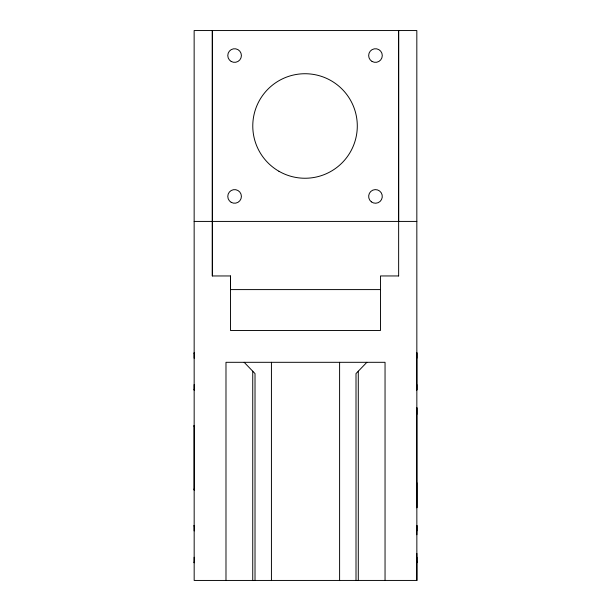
<?xml version="1.0" encoding="UTF-8"?>
<svg xmlns="http://www.w3.org/2000/svg" width="611" height="611" viewBox="0 0 611 611"><rect width="100%" height="100%" fill="white"/><g stroke="black" fill="none" stroke-linecap="round" stroke-linejoin="round"><path stroke-width="0.92" d="M194.161 389.39L194.161 390.024L194.161 384.571M194.153 358.222L194.153 352.761L194.161 353.395M194.168 557.263L194.168 562.716L194.168 562.082M194.168 530.913L194.168 525.452L194.168 526.086M212.33 275.966L212.33 30.55L212.338 275.966L230.515 275.958L230.507 330.498L380.477 330.49L380.47 275.951L398.647 275.951M230.507 275.958L230.507 289.599L380.47 289.591M398.639 221.419L398.639 30.55L398.647 275.966M416.847 557.255L416.847 562.708L416.847 562.074M416.847 530.898L416.847 525.445L416.847 534.762M416.832 384.563L416.832 390.017L416.832 352.753L416.832 358.214M366.867 362.308L356.007 373.588L356.007 580.442M194.161 221.426L416.839 221.419M416.847 580.435L194.176 580.45L194.145 30.55L416.824 30.55L416.855 580.435L416.847 553.39M244.163 362.308L255.016 373.588L255.016 580.442M194.161 426.562L194.161 425.462L194.161 489.999L194.161 488.899M416.839 414.441L416.839 407.743L416.839 507.718L416.839 482.728M385.045 580.442L385.045 362.308L225.986 362.308L225.986 580.442M358.29 371.213L358.29 580.442M339.601 362.308L339.601 580.442M271.429 362.308L271.429 580.442M252.74 371.213L252.74 580.442M231.187 202.325A6.82 6.82 0 0 0 241.406 196.421A6.82 6.82 0 0 0 231.187 190.517A6.82 6.82 0 0 0 231.187 202.325M231.187 61.451A6.82 6.82 0 0 0 241.406 55.548A6.82 6.82 0 0 0 231.187 49.644A6.82 6.82 0 0 0 231.187 61.451M372.061 61.451A6.82 6.82 0 0 0 382.287 55.548A6.82 6.82 0 0 0 372.061 49.644A6.82 6.82 0 0 0 372.061 61.451M371.343 201.851A6.82 6.82 0 0 0 382.234 197.292A6.82 6.82 0 0 0 372.84 190.136A6.82 6.82 0 0 0 371.343 201.851M278.906 171.248A52.263 52.263 0 0 0 357.298 125.988A52.263 52.263 0 0 0 278.906 80.728A52.263 52.263 0 0 0 278.906 171.248"/></g></svg>
